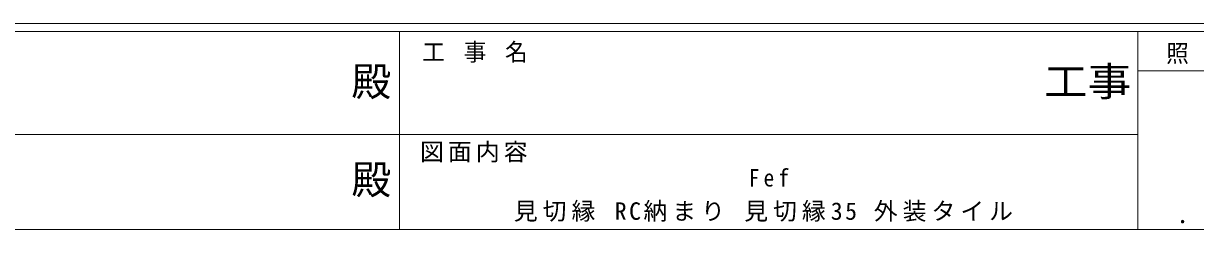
# Model space of a CAD drawing. Units: millimetres, scale not verified. Extents: x -594 to 539, y -420 to 386.
# Drawn here: x -134.7 to 160.5, y -420 to -368 of the extents above; entities that cross this region are included whole.
import ezdxf
from ezdxf.enums import TextEntityAlignment as Align

# ---------------------------------------------------------------- set-up
doc = ezdxf.new("R2010")
doc.units = ezdxf.units.MM
doc.header["$LTSCALE"] = 2
doc.layers.add('0-1_YKK_ZWAK', color=7, linetype='Continuous', lineweight=9)
doc.layers.add('0-2_USER1', color=7, linetype='Continuous')
doc.styles.add('ＭＳ ゴシック', font='')
doc.styles.get('ＭＳ ゴシック').set_extended_font_data('MS Gothic')

msp = doc.modelspace()

# ---------------------------------------------------------------- linework, layer by layer
at = {"layer": '0-1_YKK_ZWAK'}
for p, q in [((510, -368), (-590, -368)), ((456, -370), (-590, -370)), ((-40, -370), (-40, -420)), ((146, -370), (146, -420)), ((243.406, -379.999), (146, -379.999)), ((-222, -395.999), (-38, -395.999)), ((-38, -395.999), (146, -395.999)), ((-590, -420), (456, -420))]:
    msp.add_line(p, q, dxfattribs=at)

# ---------------------------------------------------------------- texts
at = {"layer": '0-1_YKK_ZWAK', "color": 3, "style": 'ＭＳ ゴシック', "width": 1.1}
msp.add_text('工事', height=7.331, dxfattribs=at).set_placement((122.331, -388.509), align=Align.BOTTOM_LEFT)
at = {"layer": '0-1_YKK_ZWAK', "color": 3, "style": 'ＭＳ ゴシック'}
for p in [(-52.117, -388.509), (-52.117, -413.254)]:
    msp.add_text('殿', height=7.331, dxfattribs=at).set_placement(p, align=Align.BOTTOM_LEFT)
at = {"layer": '0-1_YKK_ZWAK', "char_height": 4.399, "attachment_point": 7, "style": 'ＭＳ ゴシック'}
for s, insert in [('\\T1.22;\\W0.95;工\\~事\\~名', (-34.268, -377.904)), ('\\T1.24;\\W0.95;照\\~\\~査', (153.127, -378.257)), ('\\T1.17;図面内容', (-34.832, -403.069)), ('\\T1.24;\\W0.95;\\~．\\~．', (152.364, -418.494))]:
    msp.add_mtext(s, dxfattribs=dict(at, insert=insert))
at = {"layer": '0-2_USER1', "char_height": 4.399, "attachment_point": 7, "style": 'ＭＳ ゴシック'}
for s, insert in [('\\T1.38;\\W0.9;Fef', (47.967, -409.213)), ('\\T1.21;見切縁\\~RC納まり\\~見切縁35\\~外装タイル', (-11.204, -418.035))]:
    msp.add_mtext(s, dxfattribs=dict(at, insert=insert))

doc.saveas('drawing.dxf')
